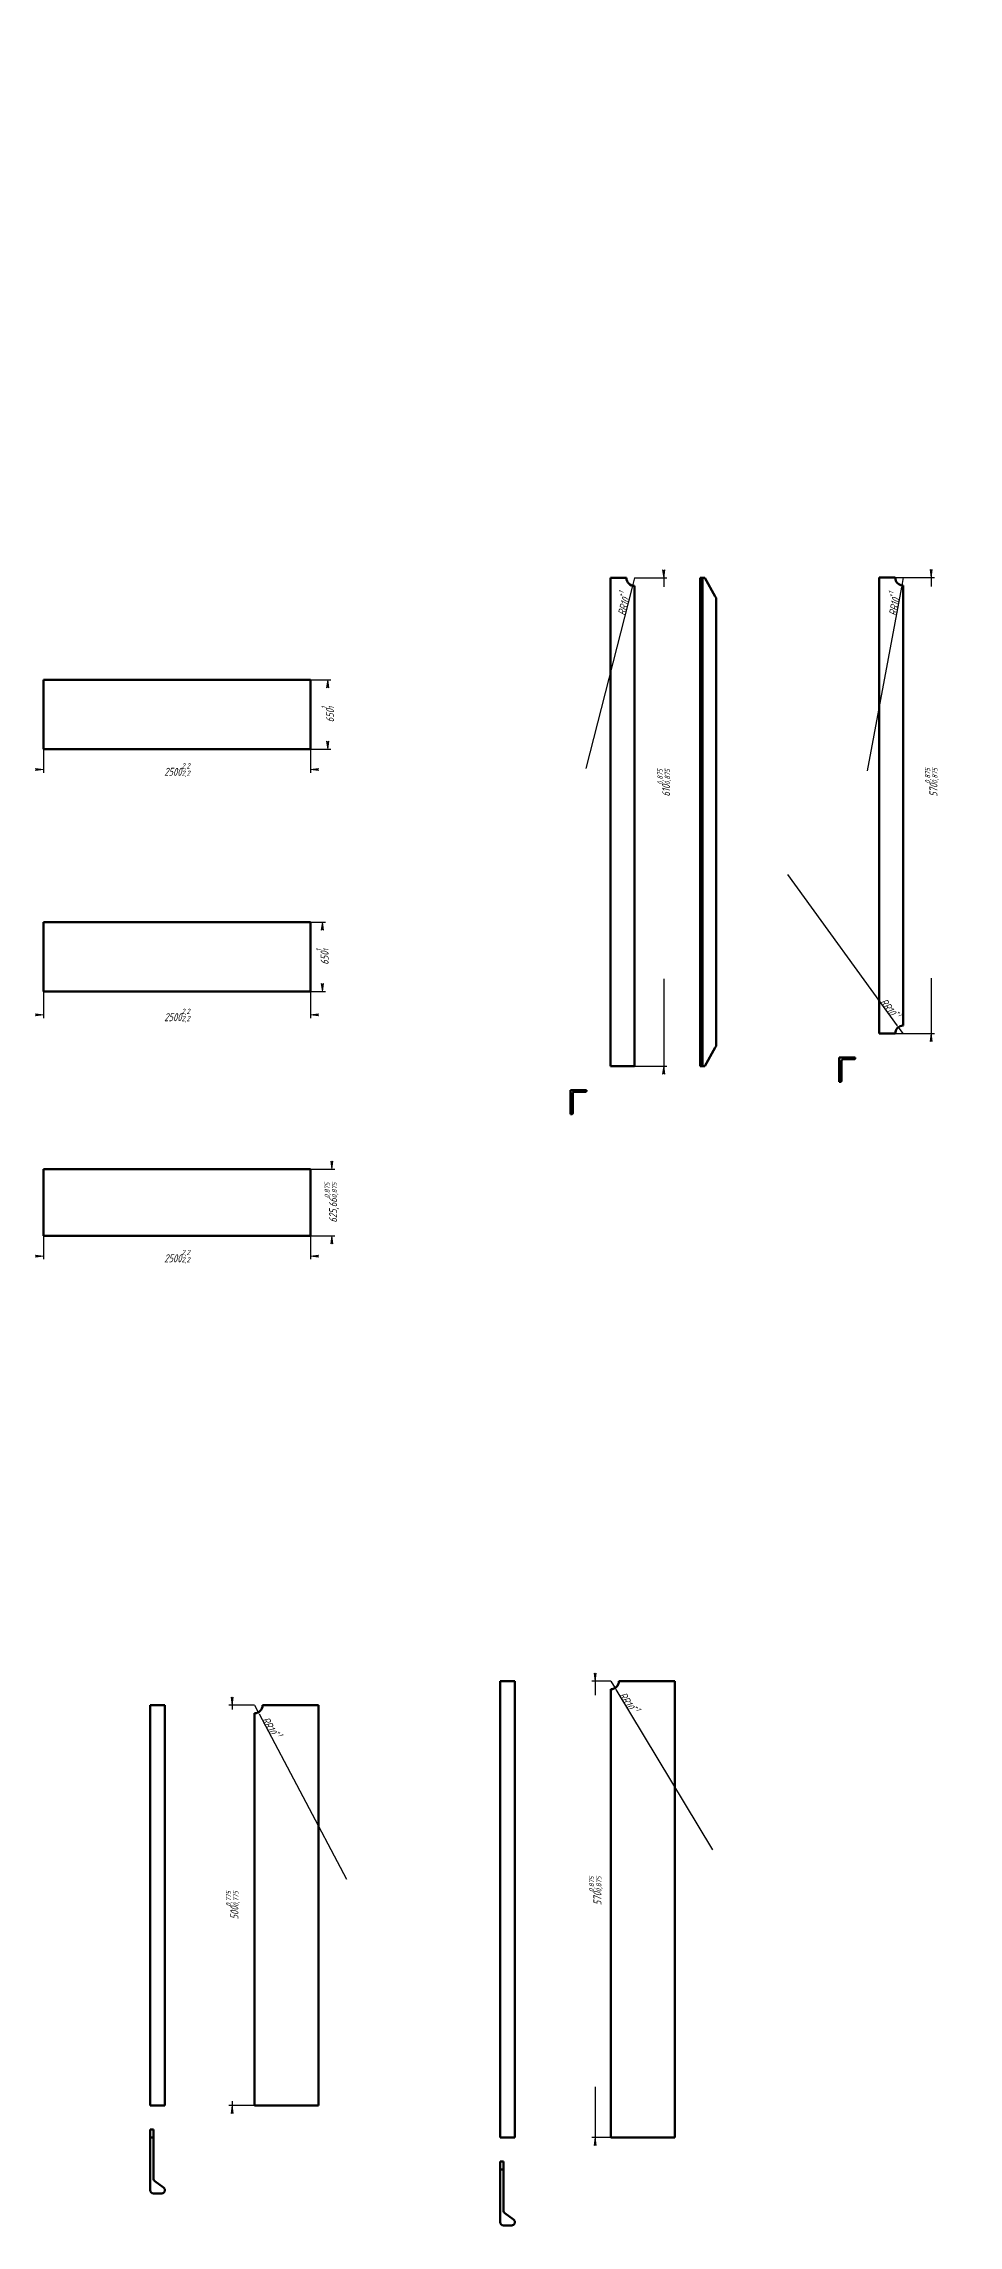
# Model space of a CAD drawing. Header units: millimetres. Extents: x -33 to 2552, y -1066 to 297.
# Drawn here: x -33 to 539, y -1066 to 297 of the extents above; entities that cross this region are included whole.
import ezdxf

# ---------------------------------------------------------------- set-up
doc = ezdxf.new("R2010")
doc.units = ezdxf.units.MM
doc.linetypes.add('K5LT_BASIC', pattern=[0])
doc.linetypes.add('K5LT_THIN', pattern=[0])
doc.layers.add('Системный слой', color=7, linetype='Continuous')
doc.layers.add('Системный слой (1)', color=7, linetype='Continuous', true_color=0x909090)
doc.styles.add('KDIMTEXTSTYLE', font='GOST_AU.SHX', dxfattribs={"width": 0.96, "oblique": 15, "height": 5})
doc.dimstyles.new('KDIMSTYLE (0.07)', dxfattribs={"dimtxt": 5, "dimasz": 1, "dimexe": 2, "dimexo": 0, "dimgap": 1, "dimtad": 1, "dimlfac": 15, "dimtxsty": 'KDIMTEXTSTYLE', "dimsah": 1, "dimcen": 0, "dimdle": 1, "dimadec": 0, "dimazin": 0, "dimtfac": 0.667, "dimtmove": 0, "dimatfit": 3, "dimfxl": 1, "dimtvp": 1, "dimtolj": 1, "dimtzin": 0, "dimarcsym": 0})
doc.dimstyles.new('KDIMSTYLE (0.50)', dxfattribs={"dimtxt": 5, "dimasz": 1, "dimexe": 2, "dimexo": 0, "dimgap": 1, "dimtad": 1, "dimlfac": 2, "dimtxsty": 'KDIMTEXTSTYLE', "dimsah": 1, "dimcen": 0, "dimdle": 1, "dimadec": 0, "dimazin": 0, "dimtfac": 0.667, "dimtmove": 0, "dimatfit": 3, "dimfxl": 1, "dimtvp": 1, "dimtolj": 1, "dimtzin": 0, "dimarcsym": 0})

# ---------------------------------------------------------------- blocks, each defined once
blk = doc.blocks.new('KDIMARROW_01')
at = {"layer": 'Системный слой'}
blk.add_hatch(color=0, dxfattribs=at).paths.add_polyline_path([(-5, -0.6582624912261956), (0, 0), (-5, 0.658262491226197), (-4.5, 5.51091059616309e-16)])
at = {"layer": 'Системный слой', "color": 0, "linetype": 'K5LT_THIN', "lineweight": 18}
for p, q in [((-4.5, 5.51091059616309e-16), (-5, 0.658262491226197)), ((-5, 0.658262491226197), (0, 0)), ((0, 0), (-5, -0.6582624912261956)), ((-5, -0.6582624912261956), (-4.5, 5.51091059616309e-16))]:
    blk.add_line(p, q, dxfattribs=at)
at = {"layer": 'Системный слой (1)', "color": 0, "linetype": 'K5LT_THIN', "lineweight": 18}
blk.add_line((0, 0), (-1, 0), dxfattribs=at)
blk = doc.blocks.new('KDIMARROW_02')
at = {"layer": 'Системный слой'}
blk.add_hatch(color=0, dxfattribs=at).paths.add_polyline_path([(4.5, -5.51091059616309e-16), (5, 0.6582624912261956), (0, 0), (5, -0.658262491226197)])
at = {"layer": 'Системный слой', "color": 0, "linetype": 'K5LT_THIN', "lineweight": 18}
for p, q in [((5, 0.6582624912261956), (0, 0)), ((0, 0), (5, -0.658262491226197)), ((0, 0), (7, -8.572527594031472e-16)), ((4.5, -5.51091059616309e-16), (5, 0.6582624912261956)), ((5, -0.658262491226197), (4.5, -5.51091059616309e-16))]:
    blk.add_line(p, q, dxfattribs=at)
at = {"layer": 'Системный слой (1)', "color": 0, "linetype": 'K5LT_THIN', "lineweight": 18}
blk.add_line((0, 0), (-1, 0), dxfattribs=at)

msp = doc.modelspace()

# ---------------------------------------------------------------- linework, layer by layer
at = {"layer": 'Системный слой (1)', "color": 5, "linetype": 'K5LT_BASIC', "lineweight": 60, "true_color": 0x0000ff}
for p, q in [((321.2650297092123, -341.885466801781), (321.2650297092123, -36.88546680178104)), ((331.2650297092127, -36.88546680178104), (321.2650297092123, -36.88546680178104)), ((377.2650297092101, -41.88546680178104), (377.2650297092101, -36.88546680178104)), ((377.2650297092101, -36.88546680178104), (378.7650297092101, -36.88546680178104)), ((378.7650297092101, -36.88546680178104), (378.7650297092101, -41.8604039873141)), ((378.7650297092101, -36.88546680178104), (379.7650297092102, -36.88546680178104)), ((380.2650297092101, -36.88546680178104), (379.7650297092102, -36.88546680178104)), ((386.7650297092101, -48.49260965892404), (380.2650297092101, -36.88546680178104)), ((499.12676718782, -36.63533746956966), (489.12676718782, -36.63533746956966)), ((489.12676718782, -321.6353374695697), (489.12676718782, -36.63533746956966)), ((336.2650297092127, -341.885466801781), (336.2650297092127, -41.88546680178104)), ((377.2650297092101, -341.885466801781), (377.2650297092101, -41.88546680178104)), ((378.2650297092102, -41.88546680178104), (377.2650297092101, -41.88546680178104)), ((378.7650297092101, -341.885466801781), (378.7650297092101, -41.8604039873141)), ((386.7650297092101, -48.49260965892404), (387.2650297092101, -49.38546680178104)), ((387.2650297092101, -329.385466801781), (387.2650297092101, -49.38546680178104)), ((504.12676718782, -316.6353374695687), (504.12676718782, -41.63533746956966)), ((-32.81804894095583, -100.4869558577005), (-32.81804894095583, -143.8202891910339)), ((-32.81804894095583, -100.4869558577005), (133.8486177257108, -100.4869558577005)), ((133.8486177257108, -100.4869558577005), (133.8486177257108, -143.8202891910339)), ((-32.81804894095583, -143.8202891910339), (133.8486177257108, -143.8202891910339)), ((-32.81804894095588, -252.0113402136961), (133.8486177257108, -252.0113402136961)), ((-32.81804894095588, -252.0113402136961), (-32.81804894095588, -295.3446735470294)), ((133.8486177257108, -252.0113402136961), (133.8486177257108, -295.3446735470294)), ((-32.81804894095588, -295.3446735470294), (133.8486177257108, -295.3446735470294)), ((499.12676718782, -321.6353374695697), (489.12676718782, -321.6353374695697)), ((380.2650297092101, -341.885466801781), (386.7650297092101, -330.2783239446381)), ((387.2650297092101, -329.385466801781), (386.7650297092101, -330.2783239446381)), ((464.1267671878194, -346.63533746957), (464.1267671878194, -336.63533746957)), ((464.1267671878194, -336.63533746957), (467.1267671878194, -336.63533746957)), ((465.6267671878195, -338.6353374695698), (465.6267671878195, -346.63533746957)), ((467.1267671878194, -337.63533746957), (466.6267671878196, -337.63533746957)), ((467.1267671878194, -337.63533746957), (467.1267671878194, -336.63533746957)), ((467.1267671878194, -336.63533746957), (474.1267671878194, -336.63533746957)), ((473.6267671878195, -337.63533746957), (467.1267671878194, -337.63533746957)), ((474.1267671878194, -337.1353374695698), (474.1267671878194, -336.63533746957)), ((321.2650297092123, -341.885466801781), (336.2650297092127, -341.885466801781)), ((377.2650297092101, -341.885466801781), (378.2650297092102, -341.885466801781)), ((378.2650297092102, -341.885466801781), (378.7650297092101, -341.885466801781)), ((379.7650297092102, -341.885466801781), (378.7650297092101, -341.885466801781)), ((379.7650297092102, -341.885466801781), (380.2650297092101, -341.885466801781)), ((465.6267671878195, -346.63533746957), (464.1267671878194, -346.63533746957)), ((464.1267671878194, -351.63533746957), (464.1267671878194, -346.63533746957)), ((465.1267671878195, -351.63533746957), (464.1267671878194, -351.63533746957)), ((465.6267671878195, -346.63533746957), (465.6267671878195, -351.13533746957)), ((296.2650297092101, -356.8854668017811), (299.2650297092101, -356.8854668017816)), ((296.2650297092101, -366.8854668017816), (296.2650297092101, -356.8854668017811)), ((296.2650297092101, -371.8854668017816), (296.2650297092101, -366.8854668017816)), ((296.2650297092101, -366.8854668017816), (297.7650297092101, -366.8854668017816)), ((297.7650297092101, -358.8854668017814), (297.7650297092101, -366.8854668017816)), ((297.7650297092101, -366.8854668017816), (297.7650297092101, -371.3854668017811)), ((299.2650297092101, -357.8854668017811), (298.7650297092102, -357.8854668017811)), ((299.2650297092101, -357.8854668017811), (299.2650297092101, -356.8854668017816)), ((299.2650297092101, -356.8854668017816), (306.2650297092101, -356.8854668017816)), ((305.7650297092101, -357.8854668017811), (299.2650297092101, -357.8854668017811)), ((306.2650297092101, -357.3854668017814), (306.2650297092101, -356.8854668017816)), ((297.2650297092102, -371.8854668017816), (296.2650297092101, -371.8854668017816)), ((-32.81804894095588, -448.0628108110973), (-32.81804894095588, -406.35189635682)), ((-32.81804894095588, -406.35189635682), (133.8486177257108, -406.35189635682)), ((133.8486177257108, -448.0628108110973), (133.8486177257108, -406.35189635682)), ((-32.81804894095588, -448.0628108110973), (133.8486177257108, -448.0628108110973)), ((252.4062716337839, -1011.298433957557), (252.4062716337839, -726.2984339575576)), ((254.4062716337839, -726.2984339575576), (252.4062716337839, -726.2984339575576)), ((254.4062716337839, -726.2984339575576), (259.5507799413301, -726.2984339575576)), ((259.5507799413301, -726.2984339575576), (261.5507799413301, -726.2984339575576)), ((261.5507799413301, -1011.298433957557), (261.5507799413301, -726.2984339575576)), ((321.5507799413317, -1011.298433957557), (321.5507799413317, -731.2984339575576)), ((326.5507799413322, -726.2984339575576), (359.5507799413315, -726.2984339575576)), ((361.5507799413315, -726.2984339575576), (359.5507799413315, -726.2984339575576)), ((361.5507799413315, -1011.298433957557), (361.5507799413315, -726.2984339575576)), ((35.78823936030854, -741.2984339575573), (33.78823936030859, -741.2984339575573)), ((33.78823936030859, -991.2984339575573), (33.78823936030859, -741.2984339575573)), ((35.78823936030854, -741.2984339575573), (40.93274766785468, -741.2984339575573)), ((40.93274766785468, -741.2984339575573), (42.93274766785468, -741.2984339575573)), ((42.93274766785468, -991.2984339575573), (42.93274766785468, -741.2984339575573)), ((98.93274766785476, -991.2984339575573), (98.93274766785566, -746.2984339575573)), ((103.9327476678557, -741.2984339575573), (136.9327476678545, -741.2984339575573)), ((138.9327476678545, -741.2984339575573), (136.9327476678545, -741.2984339575573)), ((138.9327476678545, -991.2984339575573), (138.9327476678545, -741.2984339575573)), ((33.78823936030859, -991.2984339575573), (35.78823936030854, -991.2984339575573)), ((40.93274766785468, -991.2984339575573), (35.78823936030854, -991.2984339575573)), ((42.93274766785468, -991.2984339575573), (40.93274766785468, -991.2984339575573)), ((136.9327476678545, -991.2984339575573), (98.93274766785476, -991.2984339575573)), ((136.9327476678545, -991.2984339575573), (138.9327476678545, -991.2984339575573)), ((33.78823936030845, -1006.298433957559), (33.78823936030855, -1011.298433957559)), ((35.78823936030845, -1006.298433957559), (33.78823936030845, -1006.298433957559)), ((35.78823936030857, -1011.298433957559), (35.78823936030845, -1006.298433957559)), ((33.78823936030855, -1011.298433957559), (35.78823936030857, -1011.298433957559)), ((33.78823936030855, -1011.298433957559), (33.78823936030859, -1044.298433957558)), ((35.78823936030854, -1037.048433957558), (35.78823936030857, -1011.298433957559)), ((254.4062716337839, -1011.298433957557), (252.4062716337839, -1011.298433957557)), ((254.4062716337839, -1011.298433957557), (259.5507799413301, -1011.298433957557)), ((259.5507799413301, -1011.298433957557), (261.5507799413301, -1011.298433957557)), ((321.5507799413317, -1011.298433957557), (359.5507799413315, -1011.298433957557)), ((361.5507799413315, -1011.298433957557), (359.5507799413315, -1011.298433957557)), ((254.4062716337839, -1026.298433957557), (252.4062716337839, -1026.298433957557)), ((252.4062716337839, -1026.298433957557), (252.4062716337923, -1031.298433957557)), ((254.4062716337839, -1031.298433957557), (252.4062716337923, -1031.298433957557)), ((252.4062716337923, -1031.298433957557), (252.4062716337839, -1064.298433957557)), ((254.4062716337839, -1031.298433957557), (254.4062716337839, -1026.298433957557)), ((254.4062716337839, -1057.048433957557), (254.4062716337839, -1031.298433957557)), ((35.78823936030854, -1046.298433957558), (40.93274766785468, -1046.298433957558)), ((42.1123717968443, -1042.683352871573), (36.60861523131904, -1038.663515043543)), ((260.7304040703198, -1062.683352871572), (255.2266475047944, -1058.663515043542)), ((254.4062716337839, -1066.298433957557), (259.5507799413301, -1066.298433957557))]:
    msp.add_line(p, q, dxfattribs=at)
for centre, radius, start, end in [((336.2650297092127, -36.88546680178104), 4.999999999999893, 180, 270), ((504.12676718782, -36.63533746956966), 4.999999999999893, 180, 270), ((504.12676718782, -321.6353374695687), 4.999999999999894, 90, 180), ((466.6267671878194, -338.6353374695698), 0.9999999999998903, 89.99999999998697, 180), ((473.6267671878195, -337.1353374695698), 0.4999999999997234, 270, 0), ((465.1267671878195, -351.13533746957), 0.4999999999997234, 270, 0), ((298.76502970921, -358.8854668017814), 0.9999999999998903, 89.99999999998697, 180), ((305.7650297092101, -357.3854668017814), 0.4999999999997234, 270, 0), ((297.2650297092102, -371.3854668017816), 0.4999999999997234, 270, 0), ((321.5507799413322, -726.2984339575576), 4.999999999999893, 269.9999999999948, 0), ((98.93274766785566, -741.2984339575573), 4.999999999999893, 270, 0), ((35.78823936030854, -1044.298433957558), 2.000000000000002, 180, 270), ((37.78823936030854, -1037.048433957558), 2.000000000000002, 180.0000000000005, 233.8563271377283), ((40.93274766785468, -1044.298433957558), 2.000000000000002, 270, 53.85632713773278), ((256.4062716337839, -1057.048433957557), 2.000000000000002, 179.999999999998, 233.8563271377296), ((259.5507799413301, -1064.298433957557), 2.000000000000002, 270, 53.85632713772632), ((254.4062716337839, -1064.298433957557), 2.000000000000002, 180, 270)]:
    msp.add_arc(centre, radius, start, end, dxfattribs=at)
msp.add_open_spline([(378.7650297092101, -41.8604039873141), (378.7650160651981, -41.86524726966849), (378.7554125103543, -41.87088889761549), (378.7270287930738, -41.8761688454328), (378.7020782790765, -41.8790515507884), (378.6693296867835, -41.88141665699521), (378.6281234414502, -41.88316444205373), (378.5805096502302, -41.88430066349292), (378.5290614104109, -41.88495776642657), (378.4588062031982, -41.88538455067902), (378.3704633715782, -41.88547500847136), (378.2988806360401, -41.88546664739329), (378.2650297092102, -41.88546680178104)], degree=3, knots=[0, 0, 0, 0, 2.378389022510777, 3.309550532404692, 4.195948990262479, 5.206838021658229, 6.329768316383092, 7.384149438609469, 8.424115879416615, 9.463911747930968, 11.33528591394887, 13, 13, 13, 13], dxfattribs=at)

# ---------------------------------------------------------------- dimensions: what is measured, and where the dimension line sits
at = {"layer": 'Системный слой (1)', "color": 7}
for center, radius, location in [((336.2650297092127, -36.88546680178104), 4.999999999999878, (332.0020591442217, -53.63371314133246)), ((504.12676718782, -36.63533746956966), 4.999999999999887, (500.9659704763421, -53.62610077311172)), ((504.12676718782, -321.6353374695687), 4.9999999999999245, (493.9810248685717, -307.6446053128981)), ((321.5507799413322, -726.2984339575576), 4.999999999999842, (330.4713444652357, -741.100467671313)), ((98.93274766785566, -741.2984339575573), 4.999999999999827, (107.0223101637716, -756.570488570901))]:
    msp.add_radius_dim(center=center, radius=radius, location=location, dimstyle='KDIMSTYLE (0.50)', override={"dimpost": '\\H5.0;\\W0.965;\\Q15;R<>\\H0.65x;\\S+1^;\\H1.5x;', "dimblk2": 'KDIMARROW_02', "dimclrt": 7, "dimtolj": 1}, dxfattribs=at).render()
for base, p1, p2, location, dimstyle, override in [((354.5303845332169, -341.885466801781), (336.2650297092127, -36.88546680178104), (336.2650297092127, -341.885466801781), (354.5303845332169, -164.885466801781), 'KDIMSTYLE (0.50)', {"dimexo": 0, "dimpost": '\\H5.0;\\W0.965;\\Q15;<>\\H0.65x;\\S0,875^0,875;\\H1.5x;', "dimblk1": 'KDIMARROW_01', "dimblk2": 'KDIMARROW_01', "dimse1": 0, "dimse2": 0, "dimclrt": 7, "dimtolj": 1}), ((521.6570994919161, -321.6353374695697), (499.12676718782, -36.63533746956966), (499.12676718782, -321.6353374695697), (521.6570994919161, -164.6353374695697), 'KDIMSTYLE (0.50)', {"dimexo": 0, "dimpost": '\\H5.0;\\W0.965;\\Q15;<>\\H0.65x;\\S0,875^0,875;\\H1.5x;', "dimblk1": 'KDIMARROW_01', "dimblk2": 'KDIMARROW_01', "dimse1": 0, "dimse2": 0, "dimclrt": 7, "dimtolj": 1}), ((144.6371149853354, -100.4869558577005), (133.8486177257108, -143.8202891910339), (133.8486177257108, -100.4869558577005), (144.6371149853354, -122.1536225243672), 'KDIMSTYLE (0.07)', {"dimexo": 0, "dimpost": '\\H5.0;\\W0.965;\\Q15;<>\\H0.65x;\\S1^1;\\H1.5x;', "dimblk1": 'KDIMARROW_01', "dimblk2": 'KDIMARROW_01', "dimse1": 0, "dimse2": 0, "dimclrt": 7, "dimtolj": 1}), ((141.2894090017261, -252.0113402136961), (133.8486177257108, -295.3446735470294), (133.8486177257108, -252.0113402136961), (141.289409001726, -273.6780068803627), 'KDIMSTYLE (0.07)', {"dimexo": 0, "dimpost": '\\H5.0;\\W0.965;\\Q15;<>\\H0.65x;\\S1^1;\\H1.5x;', "dimblk1": 'KDIMARROW_01', "dimblk2": 'KDIMARROW_01', "dimse1": 0, "dimse2": 0, "dimclrt": 7, "dimtolj": 1}), ((147.1774918659167, -448.0628108110973), (133.8486177257108, -406.35189635682), (133.8486177257108, -448.0628108110973), (147.1774918659167, -427.2073535839586), 'KDIMSTYLE (0.07)', {"dimexo": 0, "dimpost": '\\H5.0;\\W0.965;\\Q15;<>\\H0.65x;\\S0,875^0,875;\\H1.5x;', "dimblk1": 'KDIMARROW_01', "dimblk2": 'KDIMARROW_01', "dimse1": 0, "dimse2": 0, "dimclrt": 7, "dimtolj": 1}), ((311.7214804330022, -1011.298433957557), (321.5507799413322, -726.2984339575576), (321.5507799413317, -1011.298433957557), (311.7214804330024, -857.2984339575574), 'KDIMSTYLE (0.50)', {"dimexo": 0, "dimpost": '\\H5.0;\\W0.965;\\Q15;<>\\H0.65x;\\S0,875^0,875;\\H1.5x;', "dimblk1": 'KDIMARROW_01', "dimblk2": 'KDIMARROW_01', "dimse1": 0, "dimse2": 0, "dimclrt": 7, "dimtolj": 1}), ((84.94623194532164, -991.2984339575573), (98.93274766785566, -741.2984339575573), (98.93274766785476, -991.2984339575573), (84.9462319453221, -866.2984339575573), 'KDIMSTYLE (0.50)', {"dimexo": 0, "dimpost": '\\H5.0;\\W0.965;\\Q15;<>\\H0.65x;\\S0,775^0,775;\\H1.5x;', "dimblk1": 'KDIMARROW_01', "dimblk2": 'KDIMARROW_01', "dimse1": 0, "dimse2": 0, "dimclrt": 7, "dimtolj": 1})]:
    msp.add_linear_dim(base=base, p1=p1, p2=p2, angle=90, location=location, dimstyle=dimstyle, override=override, dxfattribs=at).render()
for base, p1, p2, location in [((-32.81804894095583, -156.6123520189564), (133.8486177257108, -143.8202891910339), (-32.81804894095583, -143.8202891910339), (50.5152843923775, -156.6123520189564)), ((-32.81804894095588, -309.9386985102799), (133.8486177257108, -295.3446735470294), (-32.81804894095588, -295.3446735470294), (50.51528439237745, -309.9386985102799)), ((-32.81804894095588, -460.6106088317506), (133.8486177257108, -448.0628108110973), (-32.81804894095588, -448.0628108110973), (50.51528439237745, -460.6106088317506))]:
    msp.add_linear_dim(base=base, p1=p1, p2=p2, location=location, dimstyle='KDIMSTYLE (0.07)', override={"dimexo": 0, "dimpost": '\\H5.0;\\W0.965;\\Q15;<>\\H0.65x;\\S2,2^2,2;\\H1.5x;', "dimblk1": 'KDIMARROW_01', "dimblk2": 'KDIMARROW_01', "dimse1": 0, "dimse2": 0, "dimclrt": 7, "dimtolj": 1}, dxfattribs=at).render()

doc.saveas('drawing.dxf')
